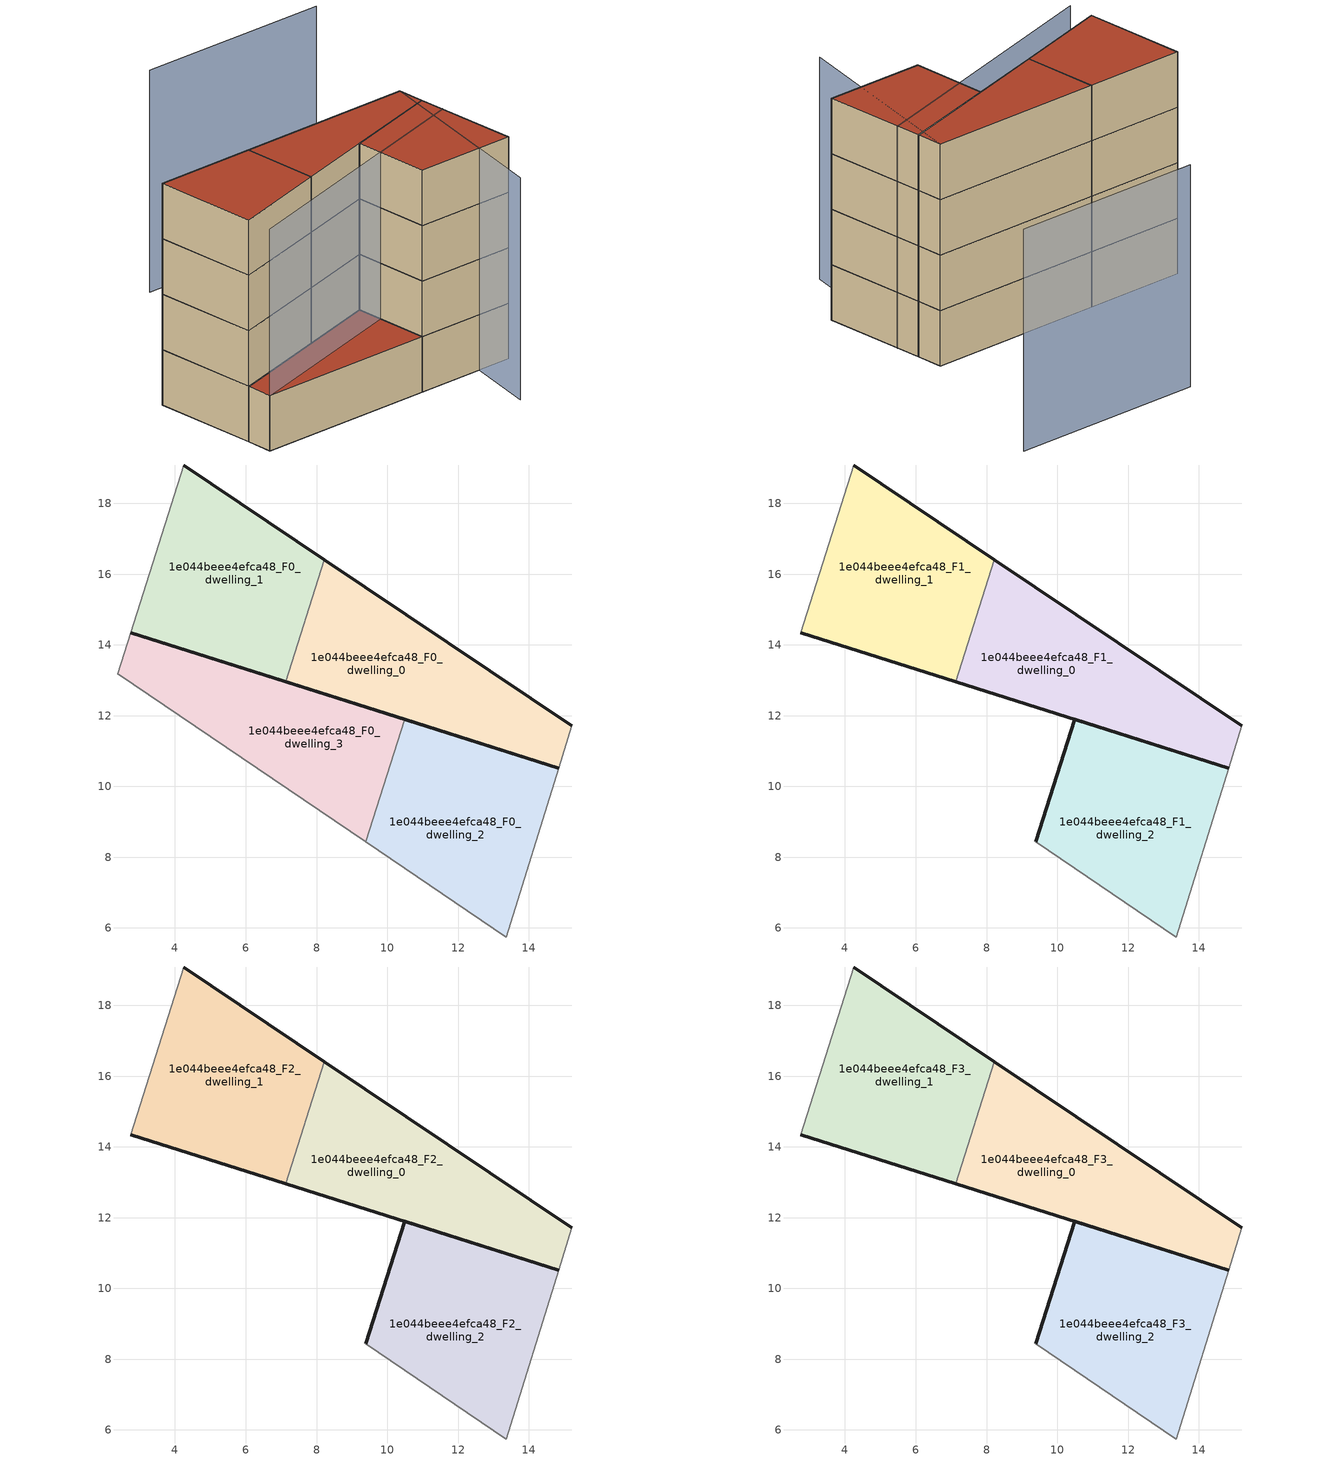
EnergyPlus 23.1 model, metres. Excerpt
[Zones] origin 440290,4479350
1e044beee4efca48_F0_dwelling_0
 floor ground (EU_floor_Construction): 14.85,10.51 15.22,11.71 8.22,16.41 7.13,12.96 z0
 wall outside (EU_wall_Construction): 8.22,16.41 15.22,11.71 / 14.85,10.51 7.13,12.96 z0:3
 wall to 1e044beee4efca48_F0_dwelling_1 (EU_wall_Construction): 7.13,12.96 8.22,16.41 z0:3
 wall adiabatic (EU_wall_Construction): 15.22,11.71 14.85,10.51 z0:3
1e044beee4efca48_F0_dwelling_1
 floor ground (EU_floor_Construction): 7.13,12.96 8.22,16.41 4.25,19.08 2.75,14.35 z0
 wall outside (EU_wall_Construction): 4.25,19.08 8.22,16.41 / 7.13,12.96 2.75,14.35 z0:3
 wall adiabatic (EU_wall_Construction): 2.75,14.35 4.25,19.08 z0:3
1e044beee4efca48_F0_dwelling_2
 floor ground (EU_floor_Construction): 13.37,5.75 14.85,10.51 10.49,11.89 9.4,8.43 z0
 wall outside (EU_wall_Construction): 10.49,11.89 14.85,10.51 z0:3
 wall to 1e044beee4efca48_F0_dwelling_3 (EU_wall_Construction): 9.4,8.43 10.49,11.89 z0:3
 wall adiabatic (EU_wall_Construction): 14.85,10.51 13.37,5.75 9.4,8.43 z0:3
1e044beee4efca48_F0_dwelling_3
 floor ground (EU_floor_Construction): 9.4,8.43 10.49,11.89 2.75,14.35 2.38,13.18 z0
 wall outside (EU_wall_Construction): 2.75,14.35 10.49,11.89 z0:3
 wall adiabatic (EU_wall_Construction): 9.4,8.43 2.38,13.18 2.75,14.35 z0:3
 roof outside (EU_roof_Construction): 10.49,11.89 9.4,8.43 2.38,13.18 2.75,14.35 z3
1e044beee4efca48_F1_dwelling_0
 floor to 1e044beee4efca48_F0_dwelling_0 (EU_floor_Construction): 14.85,10.51 15.22,11.71 8.22,16.41 7.13,12.96 z3
 wall outside (EU_wall_Construction): 8.22,16.41 15.22,11.71 / 14.85,10.51 7.13,12.96 z3:6
 wall to 1e044beee4efca48_F1_dwelling_1 (EU_wall_Construction): 7.13,12.96 8.22,16.41 z3:6
 wall adiabatic (EU_wall_Construction): 15.22,11.71 14.85,10.51 z3:6
1e044beee4efca48_F1_dwelling_1
 floor to 1e044beee4efca48_F0_dwelling_1 (EU_floor_Construction): 7.13,12.96 8.22,16.41 4.25,19.08 2.75,14.35 z3
 wall outside (EU_wall_Construction): 4.25,19.08 8.22,16.41 / 7.13,12.96 2.75,14.35 z3:6
 wall adiabatic (EU_wall_Construction): 2.75,14.35 4.25,19.08 z3:6
1e044beee4efca48_F1_dwelling_2
 floor to 1e044beee4efca48_F0_dwelling_2 (EU_floor_Construction): 13.37,5.75 14.85,10.51 10.49,11.89 9.4,8.43 z3
 wall outside (EU_wall_Construction): 9.4,8.43 10.49,11.89 14.85,10.51 z3:6
 wall adiabatic (EU_wall_Construction): 14.85,10.51 13.37,5.75 9.4,8.43 z3:6
1e044beee4efca48_F2_dwelling_0
 floor to 1e044beee4efca48_F1_dwelling_0 (EU_floor_Construction): 14.85,10.51 15.22,11.71 8.22,16.41 7.13,12.96 z6
 wall outside (EU_wall_Construction): 8.22,16.41 15.22,11.71 / 14.85,10.51 7.13,12.96 z6:9
 wall to 1e044beee4efca48_F2_dwelling_1 (EU_wall_Construction): 7.13,12.96 8.22,16.41 z6:9
 wall adiabatic (EU_wall_Construction): 15.22,11.71 14.85,10.51 z6:9
1e044beee4efca48_F2_dwelling_1
 floor to 1e044beee4efca48_F1_dwelling_1 (EU_floor_Construction): 7.13,12.96 8.22,16.41 4.25,19.08 2.75,14.35 z6
 wall outside (EU_wall_Construction): 4.25,19.08 8.22,16.41 / 7.13,12.96 2.75,14.35 z6:9
 wall adiabatic (EU_wall_Construction): 2.75,14.35 4.25,19.08 z6:9
1e044beee4efca48_F2_dwelling_2
 floor to 1e044beee4efca48_F1_dwelling_2 (EU_floor_Construction): 13.37,5.75 14.85,10.51 10.49,11.89 9.4,8.43 z6
 wall outside (EU_wall_Construction): 9.4,8.43 10.49,11.89 14.85,10.51 z6:9
 wall adiabatic (EU_wall_Construction): 14.85,10.51 13.37,5.75 9.4,8.43 z6:9
1e044beee4efca48_F3_dwelling_0
 floor to 1e044beee4efca48_F2_dwelling_0 (EU_floor_Construction): 14.85,10.51 15.22,11.71 8.22,16.41 7.13,12.96 z9
 wall outside (EU_wall_Construction): 8.22,16.41 15.22,11.71 / 14.85,10.51 7.13,12.96 z9:12
 wall to 1e044beee4efca48_F3_dwelling_1 (EU_wall_Construction): 7.13,12.96 8.22,16.41 z9:12
 wall adiabatic (EU_wall_Construction): 15.22,11.71 14.85,10.51 z9:12
 roof outside (EU_roof_Construction): 15.22,11.71 14.85,10.51 7.13,12.96 8.22,16.41 z12
1e044beee4efca48_F3_dwelling_1
 floor to 1e044beee4efca48_F2_dwelling_1 (EU_floor_Construction): 7.13,12.96 8.22,16.41 4.25,19.08 2.75,14.35 z9
 wall outside (EU_wall_Construction): 4.25,19.08 8.22,16.41 / 7.13,12.96 2.75,14.35 z9:12
 wall adiabatic (EU_wall_Construction): 2.75,14.35 4.25,19.08 z9:12
 roof outside (EU_roof_Construction): 8.22,16.41 7.13,12.96 2.75,14.35 4.25,19.08 z12
1e044beee4efca48_F3_dwelling_2
 floor to 1e044beee4efca48_F2_dwelling_2 (EU_floor_Construction): 13.37,5.75 14.85,10.51 10.49,11.89 9.4,8.43 z9
 wall outside (EU_wall_Construction): 9.4,8.43 10.49,11.89 14.85,10.51 z9:12
 wall adiabatic (EU_wall_Construction): 14.85,10.51 13.37,5.75 9.4,8.43 z9:12
 roof outside (EU_roof_Construction): 14.85,10.51 13.37,5.75 9.4,8.43 10.49,11.89 z12
shading: 2.38,13.18 14.5,9.36 / 10.35,4.06 15.22,11.71 / 20.5,17.73 12.83,22.91 z0:12
[Building]
EU S2 Campaign: North Axis=0; Terrain=City; Solar Distribution=FullExterior
[Site:Location]
Madrid: Latitude=40.5; Longitude=-3.5; Time Zone=1; Elevation=609
[SizingPeriod:WeatherFileDays]
AnnualSizingPeriod: Begin Month=1; Begin Day of Month=1; End Month=12; End Day of Month=31; Day of Week for Start Day=Monday; Use Weather File Daylight Saving Period=No; Use Weather File Rain and Snow Indicators=No
[MATERIAL]
EU_InternalMass_Material: Roughness=MediumRough; Thickness=0.1; Conductivity=1; Density=1800; Specific Heat=900; Thermal Absorptance=0.9; Solar Absorptance=0.7; Visible Absorptance=0.7
[MATERIAL:NOMASS] Roughness=MediumRough; Thermal Absorptance=0.9; Solar Absorptance=0.7; Visible Absorptance=0.7
Name | Thermal Resistance
EU_wall_NoMass; EU_roof_NoMass | 2.16768
EU_floor_NoMass | 1.14339
[CONSTRUCTION]
EU_wall_Construction: EU_wall_NoMass
EU_roof_Construction: EU_roof_NoMass
EU_floor_Construction: EU_floor_NoMass
EU_InternalMass_Construction: EU_InternalMass_Material
[ZONE] Type=1; Multiplier=1; Ceiling Height=autocalculate; Floor Area=autocalculate; Part of Total Floor Area=Yes
Name | Volume
1e044beee4efca48_F0_dwelling_0; 1e044beee4efca48_F1_dwelling_0; 1e044beee4efca48_F2_dwelling_0; 1e044beee4efca48_F3_dwelling_0 | 59.2266
1e044beee4efca48_F0_dwelling_1; 1e044beee4efca48_F1_dwelling_1; 1e044beee4efca48_F2_dwelling_1; 1e044beee4efca48_F3_dwelling_1 | 59.2218
1e044beee4efca48_F0_dwelling_2; 1e044beee4efca48_F1_dwelling_2; 1e044beee4efca48_F2_dwelling_2; 1e044beee4efca48_F3_dwelling_2 | 59.2072
1e044beee4efca48_F0_dwelling_3 | 59.2042
[INTERNALMASS] Construction=EU_InternalMass_Construction
Name | Zone or ZoneList | Surface Area
1e044beee4efca48_F0_dwelling_0_EU_InternalMass | 1e044beee4efca48_F0_dwelling_0 | 19.7423
1e044beee4efca48_F0_dwelling_1_EU_InternalMass | 1e044beee4efca48_F0_dwelling_1 | 19.7407
1e044beee4efca48_F0_dwelling_2_EU_InternalMass | 1e044beee4efca48_F0_dwelling_2 | 19.7359
1e044beee4efca48_F0_dwelling_3_EU_InternalMass | 1e044beee4efca48_F0_dwelling_3 | 19.7346
1e044beee4efca48_F1_dwelling_0_EU_InternalMass | 1e044beee4efca48_F1_dwelling_0 | 26.3209
1e044beee4efca48_F1_dwelling_1_EU_InternalMass | 1e044beee4efca48_F1_dwelling_1 | 26.3167
1e044beee4efca48_F1_dwelling_2_EU_InternalMass | 1e044beee4efca48_F1_dwelling_2 | 26.3156
1e044beee4efca48_F2_dwelling_0_EU_InternalMass | 1e044beee4efca48_F2_dwelling_0 | 26.3209
1e044beee4efca48_F2_dwelling_1_EU_InternalMass | 1e044beee4efca48_F2_dwelling_1 | 26.3167
1e044beee4efca48_F2_dwelling_2_EU_InternalMass | 1e044beee4efca48_F2_dwelling_2 | 26.3156
1e044beee4efca48_F3_dwelling_0_EU_InternalMass | 1e044beee4efca48_F3_dwelling_0 | 26.3209
1e044beee4efca48_F3_dwelling_1_EU_InternalMass | 1e044beee4efca48_F3_dwelling_1 | 26.3167
1e044beee4efca48_F3_dwelling_2_EU_InternalMass | 1e044beee4efca48_F3_dwelling_2 | 26.3156
[OTHEREQUIPMENT] Fuel Type=Electricity; Design Level Calculation Method=Watts/Area; Power per Zone Floor Area=1; Fraction Latent=0; Fraction Radiant=0; Fraction Lost=0; Carbon Dioxide Generation Rate=0; EndUse Subcategory=EU_Step8_InternalGains
Name | Zone or ZoneList or Space or SpaceList | Schedule
EU_Step8_InternalGain_1e044beee4efca48_F0_dwelling_0_f000 | 1e044beee4efca48_F0_dwelling_0 | EU_Step8_GainSchedule_1e044beee4efca48_F0_dwelling_0_f000
EU_Step8_InternalGain_1e044beee4efca48_F0_dwelling_1_f000 | 1e044beee4efca48_F0_dwelling_1 | EU_Step8_GainSchedule_1e044beee4efca48_F0_dwelling_1_f000
EU_Step8_InternalGain_1e044beee4efca48_F0_dwelling_2_f000 | 1e044beee4efca48_F0_dwelling_2 | EU_Step8_GainSchedule_1e044beee4efca48_F0_dwelling_2_f000
EU_Step8_InternalGain_1e044beee4efca48_F0_dwelling_3_f000 | 1e044beee4efca48_F0_dwelling_3 | EU_Step8_GainSchedule_1e044beee4efca48_F0_dwelling_3_f000
EU_Step8_InternalGain_1e044beee4efca48_F1_dwelling_0_f000 | 1e044beee4efca48_F1_dwelling_0 | EU_Step8_GainSchedule_1e044beee4efca48_F1_dwelling_0_f000
EU_Step8_InternalGain_1e044beee4efca48_F1_dwelling_1_f000 | 1e044beee4efca48_F1_dwelling_1 | EU_Step8_GainSchedule_1e044beee4efca48_F1_dwelling_1_f000
EU_Step8_InternalGain_1e044beee4efca48_F1_dwelling_2_f000 | 1e044beee4efca48_F1_dwelling_2 | EU_Step8_GainSchedule_1e044beee4efca48_F1_dwelling_2_f000
EU_Step8_InternalGain_1e044beee4efca48_F2_dwelling_0_f000 | 1e044beee4efca48_F2_dwelling_0 | EU_Step8_GainSchedule_1e044beee4efca48_F2_dwelling_0_f000
EU_Step8_InternalGain_1e044beee4efca48_F2_dwelling_1_f000 | 1e044beee4efca48_F2_dwelling_1 | EU_Step8_GainSchedule_1e044beee4efca48_F2_dwelling_1_f000
EU_Step8_InternalGain_1e044beee4efca48_F2_dwelling_2_f000 | 1e044beee4efca48_F2_dwelling_2 | EU_Step8_GainSchedule_1e044beee4efca48_F2_dwelling_2_f000
EU_Step8_InternalGain_1e044beee4efca48_F3_dwelling_0_f000 | 1e044beee4efca48_F3_dwelling_0 | EU_Step8_GainSchedule_1e044beee4efca48_F3_dwelling_0_f000
EU_Step8_InternalGain_1e044beee4efca48_F3_dwelling_1_f000 | 1e044beee4efca48_F3_dwelling_1 | EU_Step8_GainSchedule_1e044beee4efca48_F3_dwelling_1_f000
EU_Step8_InternalGain_1e044beee4efca48_F3_dwelling_2_f000 | 1e044beee4efca48_F3_dwelling_2 | EU_Step8_GainSchedule_1e044beee4efca48_F3_dwelling_2_f000
[ZONEVENTILATION:DESIGNFLOWRATE] Schedule=EU_AlwaysOn; Design Flow Rate Calculation Method=AirChanges/Hour; Air Changes per Hour=0.480546; Ventilation Type=Natural; Fan Pressure Rise=0; Fan Total Efficiency=1; Constant Term Coefficient=1; Temperature Term Coefficient=0; Velocity Term Coefficient=0; Velocity Squared Term Coefficient=0; Minimum Indoor Temperature=-100; Maximum Indoor Temperature=100; Delta Temperature=-100; Minimum Outdoor Temperature=-100; Maximum Outdoor Temperature=100; Maximum Wind Speed=40
Name | Zone or ZoneList or Space or SpaceList
EU_ConstantAir_1e044beee4efca48_F0_dwelling_0 | 1e044beee4efca48_F0_dwelling_0
EU_ConstantAir_1e044beee4efca48_F0_dwelling_1 | 1e044beee4efca48_F0_dwelling_1
EU_ConstantAir_1e044beee4efca48_F0_dwelling_2 | 1e044beee4efca48_F0_dwelling_2
EU_ConstantAir_1e044beee4efca48_F0_dwelling_3 | 1e044beee4efca48_F0_dwelling_3
EU_ConstantAir_1e044beee4efca48_F1_dwelling_0 | 1e044beee4efca48_F1_dwelling_0
EU_ConstantAir_1e044beee4efca48_F1_dwelling_1 | 1e044beee4efca48_F1_dwelling_1
EU_ConstantAir_1e044beee4efca48_F1_dwelling_2 | 1e044beee4efca48_F1_dwelling_2
EU_ConstantAir_1e044beee4efca48_F2_dwelling_0 | 1e044beee4efca48_F2_dwelling_0
EU_ConstantAir_1e044beee4efca48_F2_dwelling_1 | 1e044beee4efca48_F2_dwelling_1
EU_ConstantAir_1e044beee4efca48_F2_dwelling_2 | 1e044beee4efca48_F2_dwelling_2
EU_ConstantAir_1e044beee4efca48_F3_dwelling_0 | 1e044beee4efca48_F3_dwelling_0
EU_ConstantAir_1e044beee4efca48_F3_dwelling_1 | 1e044beee4efca48_F3_dwelling_1
EU_ConstantAir_1e044beee4efca48_F3_dwelling_2 | 1e044beee4efca48_F3_dwelling_2
[HVACTEMPLATE:THERMOSTAT] Constant Heating Setpoint=20; Constant Cooling Setpoint=50
EU_HeatOnly_1e044beee4efca48_F0_dwelling_0; EU_HeatOnly_1e044beee4efca48_F0_dwelling_1; EU_HeatOnly_1e044beee4efca48_F0_dwelling_2; EU_HeatOnly_1e044beee4efca48_F0_dwelling_3; EU_HeatOnly_1e044beee4efca48_F1_dwelling_0; EU_HeatOnly_1e044beee4efca48_F1_dwelling_1; EU_HeatOnly_1e044beee4efca48_F1_dwelling_2; EU_HeatOnly_1e044beee4efca48_F2_dwelling_0; EU_HeatOnly_1e044beee4efca48_F2_dwelling_1; EU_HeatOnly_1e044beee4efca48_F2_dwelling_2; EU_HeatOnly_1e044beee4efca48_F3_dwelling_0; EU_HeatOnly_1e044beee4efca48_F3_dwelling_1; EU_HeatOnly_1e044beee4efca48_F3_dwelling_2
[HVACTEMPLATE:ZONE:IDEALLOADSAIRSYSTEM] System Availability Schedule=EU_AlwaysOn; Maximum Heating Supply Air Temperature=50; Minimum Cooling Supply Air Temperature=13; Maximum Heating Supply Air Humidity Ratio=0.0156; Minimum Cooling Supply Air Humidity Ratio=0.0077; Heating Limit=NoLimit; Cooling Limit=NoLimit; Heating Availability Schedule=EU_AlwaysOn; Cooling Availability Schedule=EU_CoolingOff; Dehumidification Control Type=ConstantSensibleHeatRatio; Cooling Sensible Heat Ratio=0.7; Dehumidification Setpoint=60; Humidification Control Type=None; Humidification Setpoint=30; Outdoor Air Method=None; Outdoor Air Flow Rate per Person=0.00944; Outdoor Air Flow Rate per Zone Floor Area=0; Outdoor Air Flow Rate per Zone=0; Demand Controlled Ventilation Type=None; Outdoor Air Economizer Type=NoEconomizer; Heat Recovery Type=None; Sensible Heat Recovery Effectiveness=0.7; Latent Heat Recovery Effectiveness=0.65
Name | Template Thermostat
1e044beee4efca48_F0_dwelling_0 | EU_HeatOnly_1e044beee4efca48_F0_dwelling_0
1e044beee4efca48_F0_dwelling_1 | EU_HeatOnly_1e044beee4efca48_F0_dwelling_1
1e044beee4efca48_F0_dwelling_2 | EU_HeatOnly_1e044beee4efca48_F0_dwelling_2
1e044beee4efca48_F0_dwelling_3 | EU_HeatOnly_1e044beee4efca48_F0_dwelling_3
1e044beee4efca48_F1_dwelling_0 | EU_HeatOnly_1e044beee4efca48_F1_dwelling_0
1e044beee4efca48_F1_dwelling_1 | EU_HeatOnly_1e044beee4efca48_F1_dwelling_1
1e044beee4efca48_F1_dwelling_2 | EU_HeatOnly_1e044beee4efca48_F1_dwelling_2
1e044beee4efca48_F2_dwelling_0 | EU_HeatOnly_1e044beee4efca48_F2_dwelling_0
1e044beee4efca48_F2_dwelling_1 | EU_HeatOnly_1e044beee4efca48_F2_dwelling_1
1e044beee4efca48_F2_dwelling_2 | EU_HeatOnly_1e044beee4efca48_F2_dwelling_2
1e044beee4efca48_F3_dwelling_0 | EU_HeatOnly_1e044beee4efca48_F3_dwelling_0
1e044beee4efca48_F3_dwelling_1 | EU_HeatOnly_1e044beee4efca48_F3_dwelling_1
1e044beee4efca48_F3_dwelling_2 | EU_HeatOnly_1e044beee4efca48_F3_dwelling_2
[SIZING:ZONE] Zone Cooling Design Supply Air Temperature Input Method=SupplyAirTemperature; Zone Cooling Design Supply Air Temperature=13; Zone Heating Design Supply Air Temperature Input Method=SupplyAirTemperature; Zone Heating Design Supply Air Temperature=50; Zone Cooling Design Supply Air Humidity Ratio=0.008; Zone Heating Design Supply Air Humidity Ratio=0.008; Cooling Design Air Flow Method=DesignDay; Cooling Design Air Flow Rate=0; Cooling Minimum Air Flow per Zone Floor Area=0.000762; Cooling Minimum Air Flow=0; Cooling Minimum Air Flow Fraction=0.2; Heating Design Air Flow Method=DesignDay; Heating Design Air Flow Rate=0; Heating Maximum Air Flow per Zone Floor Area=0.002032; Heating Maximum Air Flow=0.141576; Heating Maximum Air Flow Fraction=0.3; Account for Dedicated Outdoor Air System=No; Dedicated Outdoor Air System Control Strategy=NeutralSupplyAir; Dedicated Outdoor Air Low Setpoint Temperature for Design=autosize; Dedicated Outdoor Air High Setpoint Temperature for Design=autosize; Zone Load Sizing Method=Sensible Load Only No Latent Load; Zone Latent Cooling Design Supply Air Humidity Ratio Input Method=HumidityRatioDifference; Zone Cooling Design Supply Air Humidity Ratio Difference=0.005; Zone Latent Heating Design Supply Air Humidity Ratio Input Method=HumidityRatioDifference; Zone Humidification Design Supply Air Humidity Ratio Difference=0.005
1e044beee4efca48_F0_dwelling_0; 1e044beee4efca48_F0_dwelling_1; 1e044beee4efca48_F0_dwelling_2; 1e044beee4efca48_F0_dwelling_3; 1e044beee4efca48_F1_dwelling_0; 1e044beee4efca48_F1_dwelling_1; 1e044beee4efca48_F1_dwelling_2; 1e044beee4efca48_F2_dwelling_0; 1e044beee4efca48_F2_dwelling_1; 1e044beee4efca48_F2_dwelling_2; 1e044beee4efca48_F3_dwelling_0; 1e044beee4efca48_F3_dwelling_1; 1e044beee4efca48_F3_dwelling_2
[SCHEDULE:CONSTANT]
Name | Hourly Value
EU_AlwaysOn | 1
EU_CoolingOff | 0
[SCHEDULE:FILE] Column Number=1; Rows to Skip at Top=0; Number of Hours of Data=8760; Column Separator=Comma; Interpolate to Timestep=No; Minutes per Item=60; Adjust Schedule for Daylight Savings=Yes
Name | File
EU_Step8_GainSchedule_1e044beee4efca48_F0_dwelling_0_f000 | ../../schedules/1e044beee4efca48/1e044beee4efca48_F0_dwelling_0_f000_gain.csv
EU_Step8_GainSchedule_1e044beee4efca48_F0_dwelling_1_f000 | ../../schedules/1e044beee4efca48/1e044beee4efca48_F0_dwelling_1_f000_gain.csv
EU_Step8_GainSchedule_1e044beee4efca48_F0_dwelling_2_f000 | ../../schedules/1e044beee4efca48/1e044beee4efca48_F0_dwelling_2_f000_gain.csv
EU_Step8_GainSchedule_1e044beee4efca48_F0_dwelling_3_f000 | ../../schedules/1e044beee4efca48/1e044beee4efca48_F0_dwelling_3_f000_gain.csv
EU_Step8_GainSchedule_1e044beee4efca48_F1_dwelling_0_f000 | ../../schedules/1e044beee4efca48/1e044beee4efca48_F1_dwelling_0_f000_gain.csv
EU_Step8_GainSchedule_1e044beee4efca48_F1_dwelling_1_f000 | ../../schedules/1e044beee4efca48/1e044beee4efca48_F1_dwelling_1_f000_gain.csv
EU_Step8_GainSchedule_1e044beee4efca48_F1_dwelling_2_f000 | ../../schedules/1e044beee4efca48/1e044beee4efca48_F1_dwelling_2_f000_gain.csv
EU_Step8_GainSchedule_1e044beee4efca48_F2_dwelling_0_f000 | ../../schedules/1e044beee4efca48/1e044beee4efca48_F2_dwelling_0_f000_gain.csv
EU_Step8_GainSchedule_1e044beee4efca48_F2_dwelling_1_f000 | ../../schedules/1e044beee4efca48/1e044beee4efca48_F2_dwelling_1_f000_gain.csv
EU_Step8_GainSchedule_1e044beee4efca48_F2_dwelling_2_f000 | ../../schedules/1e044beee4efca48/1e044beee4efca48_F2_dwelling_2_f000_gain.csv
EU_Step8_GainSchedule_1e044beee4efca48_F3_dwelling_0_f000 | ../../schedules/1e044beee4efca48/1e044beee4efca48_F3_dwelling_0_f000_gain.csv
EU_Step8_GainSchedule_1e044beee4efca48_F3_dwelling_1_f000 | ../../schedules/1e044beee4efca48/1e044beee4efca48_F3_dwelling_1_f000_gain.csv
EU_Step8_GainSchedule_1e044beee4efca48_F3_dwelling_2_f000 | ../../schedules/1e044beee4efca48/1e044beee4efca48_F3_dwelling_2_f000_gain.csv
